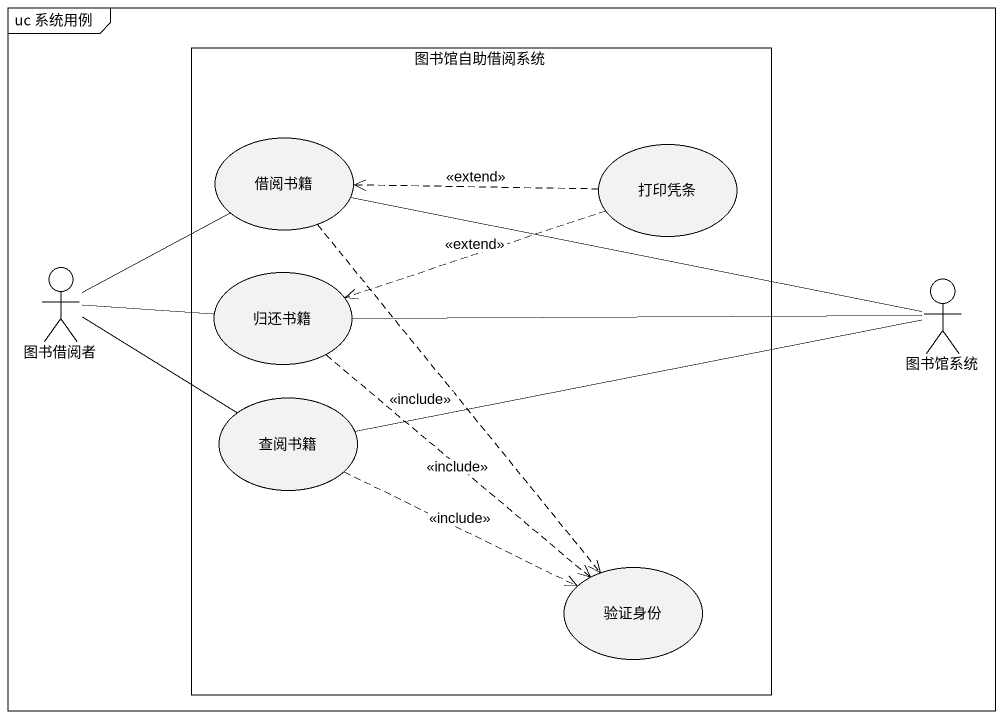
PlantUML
@startuml
mainframe uc 系统用例
rectangle 图书馆自助借阅系统 {
  usecase 借阅书籍
  usecase 打印凭条
  usecase 归还书籍
  usecase 查阅书籍
  usecase 验证身份
}
actor 图书借阅者
actor 图书馆系统
借阅书籍 -right- 图书馆系统
借阅书籍 ..> 验证身份 : <<include>>
打印凭条 .left.> 借阅书籍 : <<extend>>
打印凭条 .left.> 归还书籍 : <<extend>>
图书借阅者 -up- 借阅书籍
图书借阅者 -right- 归还书籍
图书借阅者 -right- 查阅书籍
归还书籍 -right- 图书馆系统
归还书籍 ..> 验证身份 : <<include>>
查阅书籍 -right- 图书馆系统
查阅书籍 .right.> 验证身份 : <<include>>
@enduml
